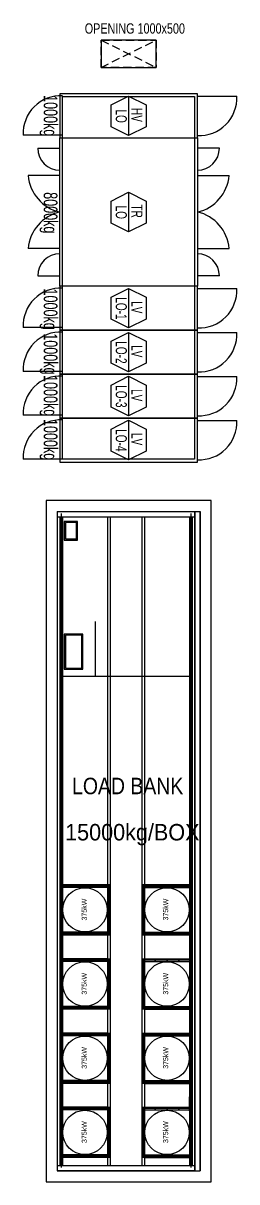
# Model space of a CAD drawing. Header units: millimetres. Extents: x 89978 to 501025, y -351975 to 837171.
# Drawn here: x 94877 to 98760, y -98536 to -77449 of the extents above; entities that cross this region are included whole.
import ezdxf
from ezdxf.enums import TextEntityAlignment as Align

# ---------------------------------------------------------------- set-up
doc = ezdxf.new("R2010")
doc.units = ezdxf.units.MM
doc.header["$LTSCALE"] = 150
doc.linetypes.add('H1', pattern=[1.5, 1, -0.5])
doc.linetypes.add('PHANTOM', pattern=[2.5, 1.25, -0.25, 0.25, -0.25, 0.25, -0.25])
for name, color, linetype in [('------00 Switch Gear', 3, 'Continuous'), ('------00 Switch Gear_Number', 1, 'Continuous'), ('20251030_전기하중검토', 241, 'Continuous'), ('A-ETC-전기', 253, 'H1')]:
    doc.layers.add(name, color=color, linetype=linetype)
doc.styles.add('ELEC', font='')
doc.styles.get('ELEC').set_extended_font_data('Dotum')

# ---------------------------------------------------------------- blocks, each defined once
blk = doc.blocks.new('A$C831ba098')
for points in [[(358, 500), (1358, 0)], [(358, 0), (1358, 500)]]:
    blk.add_lwpolyline(points)
blk.add_lwpolyline([(358, 500), (1358, 500), (1358, 0), (358, 0)], close=True)
at = {"style": 'ELEC', "width": 0.8}
blk.add_text('OPENING 1000x500', height=187.5, dxfattribs=at).set_placement((971, 710, 0), align=Align.MIDDLE_CENTER)

msp = doc.modelspace()

# ---------------------------------------------------------------- linework, layer by layer
at = {"layer": '------00 Switch Gear'}
for p, q in [((95143.7, -79725.3, 0), (95543.7, -79725.3, 0)), ((98443.7, -79725.3, 0), (98043.7, -79725.3, 0)), ((95143.7, -82047.5, 0), (95543.7, -82047.5, 0)), ((98443.7, -82047.5, 0), (98043.7, -82047.5, 0))]:
    msp.add_line(p, q, dxfattribs=at)
at = {"layer": '------00 Switch Gear', "elevation": 0}
for points in [[(95543.7, -78736.4), (95543.7, -79536.4), (98043.7, -79536.4), (98043.7, -78736.4)], [(97993.7, -78786.4), (97993.7, -85386.4), (95593.7, -85386.4), (95593.7, -78786.4)], [(98043.7, -79536.4), (98043.7, -82236.4), (95543.7, -82236.4), (95543.7, -79536.4)], [(95543.7, -82236.4), (95543.7, -83036.4), (98043.7, -83036.4), (98043.7, -82236.4)], [(95543.7, -83036.4), (95543.7, -83836.4), (98043.7, -83836.4), (98043.7, -83036.4)], [(95543.7, -83836.4), (95543.7, -84636.4), (98043.7, -84636.4), (98043.7, -83836.4)], [(95543.7, -84636.4), (95543.7, -85436.4), (98043.7, -85436.4), (98043.7, -84636.4)]]:
    msp.add_lwpolyline(points, close=True, dxfattribs=at)
for points in [[(96793.7, -78776.4), (96793.7, -79496.4), (96473.7, -79336.8), (96473.7, -78936.1), (96793.7, -78776.4), (97113.7, -78936.1), (97113.7, -79336.8), (96793.7, -79496.4)], [(98043.7, -78778.9), (98758.7, -78778.9)], [(95593.7, -79486.4), (94878.7, -79486.4)], [(95543.7, -80221.8), (94967.7, -80221.8)], [(98043.7, -80221.8), (98619.7, -80221.8)], [(96793.7, -80526.4), (96793.7, -81246.4), (96473.7, -81086.8), (96473.7, -80686.1), (96793.7, -80526.4), (97113.7, -80686.1), (97113.7, -81086.8), (96793.7, -81246.4)], [(95543.7, -81551), (94967.7, -81551)], [(98043.7, -81551), (98619.7, -81551)], [(96793.7, -82276.4), (96793.7, -82996.4), (96473.7, -82836.8), (96473.7, -82436.1), (96793.7, -82276.4), (97113.7, -82436.1), (97113.7, -82836.8), (96793.7, -82996.4)], [(98043.7, -82278.9), (98758.7, -82278.9)], [(95593.7, -82986.4), (94878.7, -82986.4)], [(96793.7, -83076.4), (96793.7, -83796.4), (96473.7, -83636.8), (96473.7, -83236.1), (96793.7, -83076.4), (97113.7, -83236.1), (97113.7, -83636.8), (96793.7, -83796.4)], [(98043.7, -83078.9), (98758.7, -83078.9)], [(95593.7, -83786.4), (94878.7, -83786.4)], [(96793.7, -83876.4), (96793.7, -84596.4), (96473.7, -84436.8), (96473.7, -84036.1), (96793.7, -83876.4), (97113.7, -84036.1), (97113.7, -84436.8), (96793.7, -84596.4)], [(98043.7, -83878.9), (98758.7, -83878.9)], [(95593.7, -84586.4), (94878.7, -84586.4)], [(95593.7, -84586.4), (94878.7, -84586.4)], [(96793.7, -84676.4), (96793.7, -85396.4), (96473.7, -85236.8), (96473.7, -84836.1), (96793.7, -84676.4), (97113.7, -84836.1), (97113.7, -85236.8), (96793.7, -85396.4)], [(98043.7, -84678.9), (98758.7, -84678.9)], [(95593.7, -85386.4), (94878.7, -85386.4)]]:
    msp.add_lwpolyline(points, dxfattribs=at)
at = {"layer": '------00 Switch Gear'}
for centre, radius, start, end in [((95556.2, -79449.9, 0), 679.5, 86.91898, 183.08102), ((98080.3, -78815.4, 0), 679.5, 266.91898, 3.08102), ((95543.7, -79725.3, 0), 400, 180, 270), ((98043.7, -79725.3, 0), 400, 270, 0), ((95709.3, -80161, 0), 744.1, 184.68922, 257.14201), ((97878.2, -80161, 0), 744.1, 282.85799, 355.31078), ((95709.3, -81611.8, 0), 744.1, 102.85799, 175.31078), ((97878.2, -81611.8, 0), 744.1, 4.68922, 77.14201), ((95543.7, -82047.5, 0), 400, 90, 180), ((98043.7, -82047.5, 0), 400, 0, 90), ((95556.2, -82949.9, 0), 679.5, 86.91898, 183.08102), ((98080.3, -82315.4, 0), 679.5, 266.91898, 3.08102), ((95556.2, -83749.9, 0), 679.5, 86.91898, 183.08102), ((98080.3, -83115.4, 0), 679.5, 266.91898, 3.08102), ((95556.2, -84549.9, 0), 679.5, 86.91898, 183.08102), ((98080.3, -83915.4, 0), 679.5, 266.91898, 3.08102), ((95556.2, -85349.9, 0), 679.5, 86.91898, 183.08102), ((98080.3, -84715.4, 0), 679.5, 266.91898, 3.08102)]:
    msp.add_arc(centre, radius, start, end, dxfattribs=at)
for p, q in [((95493.7, -86336.4, 0), (95493.7, -98336.4, 0)), ((95493.7, -86336.4, 0), (95493.7, -87336.4, 0)), ((95496.9, -86336.4, 0), (97993.7, -86336.4, 0)), ((95496.9, -86336.4, 0), (95496.9, -98336.4, 0)), ((95496.9, -86336.4, 0), (97993.7, -86336.4, 0)), ((95496.9, -86339.6, 0), (97993.7, -86339.6, 0)), ((95496.9, -86339.6, 0), (97993.7, -86339.6, 0)), ((95496.9, -86433.2, 0), (97993.7, -86433.2, 0)), ((95496.9, -86433.2, 0), (97993.7, -86433.2, 0)), ((95496.9, -86436.4, 0), (97993.7, -86436.4, 0)), ((95496.9, -86436.4, 0), (97993.7, -86436.4, 0)), ((95541.9, -86436.4, 0), (95541.9, -98236.4, 0)), ((95566.9, -86375.3, 0), (95566.9, -98273.5, 0)), ((95586.9, -86436.4, 0), (95586.9, -98236.4, 0)), ((95591.9, -86436.4, 0), (95591.9, -98236.4, 0)), ((96406.9, -86436.4, 0), (96406.9, -98236.4, 0)), ((96456.9, -86436.4, 0), (96456.9, -98236.4, 0)), ((97033.7, -86436.4, 0), (97033.7, -98236.4, 0)), ((97083.7, -86436.4, 0), (97083.7, -98236.4, 0)), ((97898.7, -86436.4, 0), (97898.7, -98236.4, 0)), ((97903.7, -86436.4, 0), (97903.7, -98236.4, 0)), ((97923.7, -86375.3, 0), (97923.7, -98273.5, 0)), ((97948.7, -86436.4, 0), (97948.7, -98236.4, 0)), ((97993.7, -86336.4, 0), (97993.7, -98336.4, 0)), ((97993.7, -86336.4, 0), (98093.7, -86336.4, 0)), ((97993.7, -86336.4, 0), (98093.7, -86336.4, 0)), ((97996.9, -86336.4, 0), (97996.9, -98336.4, 0)), ((98090.5, -86336.4, 0), (98090.5, -98336.4, 0)), ((98093.7, -86336.4, 0), (98093.7, -98336.4, 0)), ((95557.9, -93153.9, 0), (95575.9, -93153.9, 0)), ((95566.9, -93162.9, 0), (95566.9, -93144.9, 0)), ((96406.9, -93128.9, 0), (95591.9, -93128.9, 0)), ((96406.9, -93173.9, 0), (95591.9, -93173.9, 0)), ((96406.9, -93178.9, 0), (95591.9, -93178.9, 0)), ((95772.9, -93153.9, 0), (95790.9, -93153.9, 0)), ((95781.9, -93162.9, 0), (95781.9, -93144.9, 0)), ((95990.4, -93153.9, 0), (96008.4, -93153.9, 0)), ((95999.4, -93162.9, 0), (95999.4, -93144.9, 0)), ((96207.9, -93153.9, 0), (96225.9, -93153.9, 0)), ((96216.9, -93162.9, 0), (96216.9, -93144.9, 0)), ((96422.9, -93153.9, 0), (96440.9, -93153.9, 0)), ((96431.9, -93162.9, 0), (96431.9, -93144.9, 0)), ((97049.7, -93153.9, 0), (97067.7, -93153.9, 0)), ((97058.7, -93162.9, 0), (97058.7, -93144.9, 0)), ((97083.7, -93128.9, 0), (97898.7, -93128.9, 0)), ((97083.7, -93173.9, 0), (97898.7, -93173.9, 0)), ((97083.7, -93178.9, 0), (97898.7, -93178.9, 0)), ((97264.7, -93153.9, 0), (97282.7, -93153.9, 0)), ((97273.7, -93162.9, 0), (97273.7, -93144.9, 0)), ((97482.2, -93153.9, 0), (97500.2, -93153.9, 0)), ((97491.2, -93162.9, 0), (97491.2, -93144.9, 0)), ((97699.7, -93153.9, 0), (97717.7, -93153.9, 0)), ((97708.7, -93162.9, 0), (97708.7, -93144.9, 0)), ((97914.7, -93153.9, 0), (97932.7, -93153.9, 0)), ((97923.7, -93162.9, 0), (97923.7, -93144.9, 0)), ((95557.9, -93368.9, 0), (95575.9, -93368.9, 0)), ((95566.9, -93377.9, 0), (95566.9, -93359.9, 0)), ((96422.9, -93368.9, 0), (96440.9, -93368.9, 0)), ((96431.9, -93377.9, 0), (96431.9, -93359.9, 0)), ((97049.7, -93368.9, 0), (97067.7, -93368.9, 0)), ((97058.7, -93377.9, 0), (97058.7, -93359.9, 0)), ((97914.7, -93368.9, 0), (97932.7, -93368.9, 0)), ((97923.7, -93377.9, 0), (97923.7, -93359.9, 0)), ((95557.9, -93586.4, 0), (95575.9, -93586.4, 0)), ((95566.9, -93595.4, 0), (95566.9, -93577.4, 0)), ((96422.9, -93586.4, 0), (96440.9, -93586.4, 0)), ((96431.9, -93595.4, 0), (96431.9, -93577.4, 0)), ((97049.7, -93586.4, 0), (97067.7, -93586.4, 0)), ((97058.7, -93595.4, 0), (97058.7, -93577.4, 0)), ((97914.7, -93586.4, 0), (97932.7, -93586.4, 0)), ((97923.7, -93595.4, 0), (97923.7, -93577.4, 0)), ((95557.9, -93803.9, 0), (95575.9, -93803.9, 0)), ((95566.9, -93812.9, 0), (95566.9, -93794.9, 0)), ((96422.9, -93803.9, 0), (96440.9, -93803.9, 0)), ((96431.9, -93812.9, 0), (96431.9, -93794.9, 0)), ((97049.7, -93803.9, 0), (97067.7, -93803.9, 0)), ((97058.7, -93812.9, 0), (97058.7, -93794.9, 0)), ((97914.7, -93803.9, 0), (97932.7, -93803.9, 0)), ((97923.7, -93812.9, 0), (97923.7, -93794.9, 0)), ((95557.9, -94018.9, 0), (95575.9, -94018.9, 0)), ((95566.9, -94027.9, 0), (95566.9, -94009.9, 0)), ((96406.9, -93993.9, 0), (95591.9, -93993.9, 0)), ((96406.9, -93998.9, 0), (95591.9, -93998.9, 0)), ((96406.9, -94043.9, 0), (95591.9, -94043.9, 0)), ((95772.9, -94018.9, 0), (95790.9, -94018.9, 0)), ((95781.9, -94027.9, 0), (95781.9, -94009.9, 0)), ((95990.4, -94018.9, 0), (96008.4, -94018.9, 0)), ((95999.4, -94027.9, 0), (95999.4, -94009.9, 0)), ((96207.9, -94018.9, 0), (96225.9, -94018.9, 0)), ((96216.9, -94027.9, 0), (96216.9, -94009.9, 0)), ((96422.9, -94018.9, 0), (96440.9, -94018.9, 0)), ((96431.9, -94027.9, 0), (96431.9, -94009.9, 0)), ((97049.7, -94018.9, 0), (97067.7, -94018.9, 0)), ((97058.7, -94027.9, 0), (97058.7, -94009.9, 0)), ((97083.7, -93993.9, 0), (97898.7, -93993.9, 0)), ((97083.7, -93998.9, 0), (97898.7, -93998.9, 0)), ((97083.7, -94043.9, 0), (97898.7, -94043.9, 0)), ((97264.7, -94018.9, 0), (97282.7, -94018.9, 0)), ((97273.7, -94027.9, 0), (97273.7, -94009.9, 0)), ((97482.2, -94018.9, 0), (97500.2, -94018.9, 0)), ((97491.2, -94027.9, 0), (97491.2, -94009.9, 0)), ((97699.7, -94018.9, 0), (97717.7, -94018.9, 0)), ((97708.7, -94027.9, 0), (97708.7, -94009.9, 0)), ((97914.7, -94018.9, 0), (97932.7, -94018.9, 0)), ((97923.7, -94027.9, 0), (97923.7, -94009.9, 0)), ((95557.9, -94503.9, 0), (95575.9, -94503.9, 0)), ((95566.9, -94512.9, 0), (95566.9, -94494.9, 0)), ((96406.9, -94478.9, 0), (95591.9, -94478.9, 0)), ((96406.9, -94523.9, 0), (95591.9, -94523.9, 0)), ((96406.9, -94528.9, 0), (95591.9, -94528.9, 0)), ((95772.9, -94503.9, 0), (95790.9, -94503.9, 0)), ((95781.9, -94512.9, 0), (95781.9, -94494.9, 0)), ((95990.4, -94503.9, 0), (96008.4, -94503.9, 0)), ((95999.4, -94512.9, 0), (95999.4, -94494.9, 0)), ((96207.9, -94503.9, 0), (96225.9, -94503.9, 0)), ((96216.9, -94512.9, 0), (96216.9, -94494.9, 0)), ((96422.9, -94503.9, 0), (96440.9, -94503.9, 0)), ((96431.9, -94512.9, 0), (96431.9, -94494.9, 0)), ((97049.7, -94503.9, 0), (97067.7, -94503.9, 0)), ((97058.7, -94512.9, 0), (97058.7, -94494.9, 0)), ((97083.7, -94478.9, 0), (97898.7, -94478.9, 0)), ((97083.7, -94523.9, 0), (97898.7, -94523.9, 0)), ((97083.7, -94528.9, 0), (97898.7, -94528.9, 0)), ((97264.7, -94503.9, 0), (97282.7, -94503.9, 0)), ((97273.7, -94512.9, 0), (97273.7, -94494.9, 0)), ((97482.2, -94503.9, 0), (97500.2, -94503.9, 0)), ((97491.2, -94512.9, 0), (97491.2, -94494.9, 0)), ((97699.7, -94503.9, 0), (97717.7, -94503.9, 0)), ((97708.7, -94512.9, 0), (97708.7, -94494.9, 0)), ((97914.7, -94503.9, 0), (97932.7, -94503.9, 0)), ((97923.7, -94512.9, 0), (97923.7, -94494.9, 0)), ((95557.9, -94718.9, 0), (95575.9, -94718.9, 0)), ((95566.9, -94727.9, 0), (95566.9, -94709.9, 0)), ((96422.9, -94718.9, 0), (96440.9, -94718.9, 0)), ((96431.9, -94727.9, 0), (96431.9, -94709.9, 0)), ((97049.7, -94718.9, 0), (97067.7, -94718.9, 0)), ((97058.7, -94727.9, 0), (97058.7, -94709.9, 0)), ((97914.7, -94718.9, 0), (97932.7, -94718.9, 0)), ((97923.7, -94727.9, 0), (97923.7, -94709.9, 0)), ((95557.9, -94936.4, 0), (95575.9, -94936.4, 0)), ((95566.9, -94945.4, 0), (95566.9, -94927.4, 0)), ((96422.9, -94936.4, 0), (96440.9, -94936.4, 0)), ((96431.9, -94945.4, 0), (96431.9, -94927.4, 0)), ((97049.7, -94936.4, 0), (97067.7, -94936.4, 0)), ((97058.7, -94945.4, 0), (97058.7, -94927.4, 0)), ((97914.7, -94936.4, 0), (97932.7, -94936.4, 0)), ((97923.7, -94945.4, 0), (97923.7, -94927.4, 0)), ((95557.9, -95153.9, 0), (95575.9, -95153.9, 0)), ((95566.9, -95162.9, 0), (95566.9, -95144.9, 0)), ((96422.9, -95153.9, 0), (96440.9, -95153.9, 0)), ((96431.9, -95162.9, 0), (96431.9, -95144.9, 0)), ((97049.7, -95153.9, 0), (97067.7, -95153.9, 0)), ((97058.7, -95162.9, 0), (97058.7, -95144.9, 0)), ((97914.7, -95153.9, 0), (97932.7, -95153.9, 0)), ((97923.7, -95162.9, 0), (97923.7, -95144.9, 0)), ((95557.9, -95368.9, 0), (95575.9, -95368.9, 0)), ((95566.9, -95377.9, 0), (95566.9, -95359.9, 0)), ((96406.9, -95343.9, 0), (95591.9, -95343.9, 0)), ((96406.9, -95348.9, 0), (95591.9, -95348.9, 0)), ((96406.9, -95393.9, 0), (95591.9, -95393.9, 0)), ((95772.9, -95368.9, 0), (95790.9, -95368.9, 0)), ((95781.9, -95377.9, 0), (95781.9, -95359.9, 0)), ((95990.4, -95368.9, 0), (96008.4, -95368.9, 0)), ((95999.4, -95377.9, 0), (95999.4, -95359.9, 0)), ((96207.9, -95368.9, 0), (96225.9, -95368.9, 0)), ((96216.9, -95377.9, 0), (96216.9, -95359.9, 0)), ((96422.9, -95368.9, 0), (96440.9, -95368.9, 0)), ((96431.9, -95377.9, 0), (96431.9, -95359.9, 0)), ((97049.7, -95368.9, 0), (97067.7, -95368.9, 0)), ((97058.7, -95377.9, 0), (97058.7, -95359.9, 0)), ((97083.7, -95343.9, 0), (97898.7, -95343.9, 0)), ((97083.7, -95348.9, 0), (97898.7, -95348.9, 0)), ((97083.7, -95393.9, 0), (97898.7, -95393.9, 0)), ((97264.7, -95368.9, 0), (97282.7, -95368.9, 0)), ((97273.7, -95377.9, 0), (97273.7, -95359.9, 0)), ((97482.2, -95368.9, 0), (97500.2, -95368.9, 0)), ((97491.2, -95377.9, 0), (97491.2, -95359.9, 0)), ((97699.7, -95368.9, 0), (97717.7, -95368.9, 0)), ((97708.7, -95377.9, 0), (97708.7, -95359.9, 0)), ((97914.7, -95368.9, 0), (97932.7, -95368.9, 0)), ((97923.7, -95377.9, 0), (97923.7, -95359.9, 0)), ((95557.9, -95853.9, 0), (95575.9, -95853.9, 0)), ((95566.9, -95862.9, 0), (95566.9, -95844.9, 0)), ((96406.9, -95828.9, 0), (95591.9, -95828.9, 0)), ((96406.9, -95873.9, 0), (95591.9, -95873.9, 0)), ((96406.9, -95878.9, 0), (95591.9, -95878.9, 0)), ((95772.9, -95853.9, 0), (95790.9, -95853.9, 0)), ((95781.9, -95862.9, 0), (95781.9, -95844.9, 0)), ((95990.4, -95853.9, 0), (96008.4, -95853.9, 0)), ((95999.4, -95862.9, 0), (95999.4, -95844.9, 0)), ((96207.9, -95853.9, 0), (96225.9, -95853.9, 0)), ((96216.9, -95862.9, 0), (96216.9, -95844.9, 0)), ((96422.9, -95853.9, 0), (96440.9, -95853.9, 0)), ((96431.9, -95862.9, 0), (96431.9, -95844.9, 0)), ((97049.7, -95853.9, 0), (97067.7, -95853.9, 0)), ((97058.7, -95862.9, 0), (97058.7, -95844.9, 0)), ((97083.7, -95828.9, 0), (97898.7, -95828.9, 0)), ((97083.7, -95873.9, 0), (97898.7, -95873.9, 0)), ((97083.7, -95878.9, 0), (97898.7, -95878.9, 0)), ((97264.7, -95853.9, 0), (97282.7, -95853.9, 0)), ((97273.7, -95862.9, 0), (97273.7, -95844.9, 0)), ((97482.2, -95853.9, 0), (97500.2, -95853.9, 0)), ((97491.2, -95862.9, 0), (97491.2, -95844.9, 0)), ((97699.7, -95853.9, 0), (97717.7, -95853.9, 0)), ((97708.7, -95862.9, 0), (97708.7, -95844.9, 0)), ((97914.7, -95853.9, 0), (97932.7, -95853.9, 0)), ((97923.7, -95862.9, 0), (97923.7, -95844.9, 0)), ((95557.9, -96068.9, 0), (95575.9, -96068.9, 0)), ((95566.9, -96077.9, 0), (95566.9, -96059.9, 0)), ((96422.9, -96068.9, 0), (96440.9, -96068.9, 0)), ((96431.9, -96077.9, 0), (96431.9, -96059.9, 0)), ((97049.7, -96068.9, 0), (97067.7, -96068.9, 0)), ((97058.7, -96077.9, 0), (97058.7, -96059.9, 0)), ((97914.7, -96068.9, 0), (97932.7, -96068.9, 0)), ((97923.7, -96077.9, 0), (97923.7, -96059.9, 0)), ((95557.9, -96286.4, 0), (95575.9, -96286.4, 0)), ((95566.9, -96295.4, 0), (95566.9, -96277.4, 0)), ((96422.9, -96286.4, 0), (96440.9, -96286.4, 0)), ((96431.9, -96295.4, 0), (96431.9, -96277.4, 0)), ((97049.7, -96286.4, 0), (97067.7, -96286.4, 0)), ((97058.7, -96295.4, 0), (97058.7, -96277.4, 0)), ((97914.7, -96286.4, 0), (97932.7, -96286.4, 0)), ((97923.7, -96295.4, 0), (97923.7, -96277.4, 0)), ((95557.9, -96503.9, 0), (95575.9, -96503.9, 0)), ((95566.9, -96512.9, 0), (95566.9, -96494.9, 0)), ((96422.9, -96503.9, 0), (96440.9, -96503.9, 0)), ((96431.9, -96512.9, 0), (96431.9, -96494.9, 0)), ((97049.7, -96503.9, 0), (97067.7, -96503.9, 0)), ((97058.7, -96512.9, 0), (97058.7, -96494.9, 0)), ((97914.7, -96503.9, 0), (97932.7, -96503.9, 0)), ((97923.7, -96512.9, 0), (97923.7, -96494.9, 0)), ((95557.9, -96718.9, 0), (95575.9, -96718.9, 0)), ((95566.9, -96727.9, 0), (95566.9, -96709.9, 0)), ((96406.9, -96693.9, 0), (95591.9, -96693.9, 0)), ((96406.9, -96698.9, 0), (95591.9, -96698.9, 0)), ((96406.9, -96743.9, 0), (95591.9, -96743.9, 0)), ((95772.9, -96718.9, 0), (95790.9, -96718.9, 0)), ((95781.9, -96727.9, 0), (95781.9, -96709.9, 0)), ((95990.4, -96718.9, 0), (96008.4, -96718.9, 0)), ((95999.4, -96727.9, 0), (95999.4, -96709.9, 0)), ((96207.9, -96718.9, 0), (96225.9, -96718.9, 0)), ((96216.9, -96727.9, 0), (96216.9, -96709.9, 0)), ((96422.9, -96718.9, 0), (96440.9, -96718.9, 0)), ((96431.9, -96727.9, 0), (96431.9, -96709.9, 0)), ((97049.7, -96718.9, 0), (97067.7, -96718.9, 0)), ((97058.7, -96727.9, 0), (97058.7, -96709.9, 0)), ((97083.7, -96693.9, 0), (97898.7, -96693.9, 0)), ((97083.7, -96698.9, 0), (97898.7, -96698.9, 0)), ((97083.7, -96743.9, 0), (97898.7, -96743.9, 0)), ((97264.7, -96718.9, 0), (97282.7, -96718.9, 0)), ((97273.7, -96727.9, 0), (97273.7, -96709.9, 0)), ((97482.2, -96718.9, 0), (97500.2, -96718.9, 0)), ((97491.2, -96727.9, 0), (97491.2, -96709.9, 0)), ((97699.7, -96718.9, 0), (97717.7, -96718.9, 0)), ((97708.7, -96727.9, 0), (97708.7, -96709.9, 0)), ((97914.7, -96718.9, 0), (97932.7, -96718.9, 0)), ((97923.7, -96727.9, 0), (97923.7, -96709.9, 0)), ((97898.7, -97241.1, 0), (97898.7, -96991.1, 0)), ((97898.7, -96991.1, 0), (97948.7, -96991.1, 0)), ((97902.7, -97245.1, 0), (97902.7, -96987.1, 0)), ((97902.7, -96987.1, 0), (97944.7, -96987.1, 0)), ((97944.7, -96987.1, 0), (97944.7, -97245.1, 0)), ((97948.7, -96991.1, 0), (97948.7, -97241.1, 0)), ((95557.9, -97203.9, 0), (95575.9, -97203.9, 0)), ((95566.9, -97212.9, 0), (95566.9, -97194.9, 0)), ((96406.9, -97178.9, 0), (95591.9, -97178.9, 0)), ((95772.9, -97203.9, 0), (95790.9, -97203.9, 0)), ((95781.9, -97212.9, 0), (95781.9, -97194.9, 0)), ((95990.4, -97203.9, 0), (96008.4, -97203.9, 0)), ((95999.4, -97212.9, 0), (95999.4, -97194.9, 0)), ((96207.9, -97203.9, 0), (96225.9, -97203.9, 0)), ((96216.9, -97212.9, 0), (96216.9, -97194.9, 0)), ((96422.9, -97203.9, 0), (96440.9, -97203.9, 0)), ((96431.9, -97212.9, 0), (96431.9, -97194.9, 0)), ((97049.7, -97203.9, 0), (97067.7, -97203.9, 0)), ((97058.7, -97212.9, 0), (97058.7, -97194.9, 0)), ((97083.7, -97178.9, 0), (97898.7, -97178.9, 0)), ((97264.7, -97203.9, 0), (97282.7, -97203.9, 0)), ((97273.7, -97212.9, 0), (97273.7, -97194.9, 0)), ((97482.2, -97203.9, 0), (97500.2, -97203.9, 0)), ((97491.2, -97212.9, 0), (97491.2, -97194.9, 0)), ((97699.7, -97203.9, 0), (97717.7, -97203.9, 0)), ((97708.7, -97212.9, 0), (97708.7, -97194.9, 0)), ((97914.7, -97203.9, 0), (97932.7, -97203.9, 0)), ((97923.7, -97212.9, 0), (97923.7, -97194.9, 0)), ((95557.9, -97418.9, 0), (95575.9, -97418.9, 0)), ((95566.9, -97427.9, 0), (95566.9, -97409.9, 0)), ((96406.9, -97223.9, 0), (95591.9, -97223.9, 0)), ((96406.9, -97228.9, 0), (95591.9, -97228.9, 0)), ((96422.9, -97418.9, 0), (96440.9, -97418.9, 0)), ((96431.9, -97427.9, 0), (96431.9, -97409.9, 0)), ((97049.7, -97418.9, 0), (97067.7, -97418.9, 0)), ((97058.7, -97427.9, 0), (97058.7, -97409.9, 0)), ((97083.7, -97223.9, 0), (97898.7, -97223.9, 0)), ((97083.7, -97228.9, 0), (97898.7, -97228.9, 0)), ((97948.7, -97241.1, 0), (97898.7, -97241.1, 0)), ((97944.7, -97245.1, 0), (97902.7, -97245.1, 0)), ((97914.7, -97418.9, 0), (97932.7, -97418.9, 0)), ((97923.7, -97427.9, 0), (97923.7, -97409.9, 0)), ((95566.9, -97645.4, 0), (95566.9, -97627.4, 0)), ((96431.9, -97645.4, 0), (96431.9, -97627.4, 0)), ((97058.7, -97645.4, 0), (97058.7, -97627.4, 0)), ((97923.7, -97645.4, 0), (97923.7, -97627.4, 0)), ((95557.9, -97636.4, 0), (95575.9, -97636.4, 0)), ((96422.9, -97636.4, 0), (96440.9, -97636.4, 0)), ((97049.7, -97636.4, 0), (97067.7, -97636.4, 0)), ((97914.7, -97636.4, 0), (97932.7, -97636.4, 0)), ((95557.9, -97853.9, 0), (95575.9, -97853.9, 0)), ((95566.9, -97862.9, 0), (95566.9, -97844.9, 0)), ((96406.9, -98043.9, 0), (95591.9, -98043.9, 0)), ((96406.9, -98048.9, 0), (95591.9, -98048.9, 0)), ((96422.9, -97853.9, 0), (96440.9, -97853.9, 0)), ((96431.9, -97862.9, 0), (96431.9, -97844.9, 0)), ((97049.7, -97853.9, 0), (97067.7, -97853.9, 0)), ((97058.7, -97862.9, 0), (97058.7, -97844.9, 0)), ((97083.7, -98043.9, 0), (97898.7, -98043.9, 0)), ((97083.7, -98048.9, 0), (97898.7, -98048.9, 0)), ((97914.7, -97853.9, 0), (97932.7, -97853.9, 0)), ((97923.7, -97862.9, 0), (97923.7, -97844.9, 0)), ((95496.9, -98236.4, 0), (97993.7, -98236.4, 0)), ((95496.9, -98239.6, 0), (97993.7, -98239.6, 0)), ((95557.9, -98068.9, 0), (95575.9, -98068.9, 0)), ((95566.9, -98077.9, 0), (95566.9, -98059.9, 0)), ((96406.9, -98093.9, 0), (95591.9, -98093.9, 0)), ((95772.9, -98068.9, 0), (95790.9, -98068.9, 0)), ((95781.9, -98077.9, 0), (95781.9, -98059.9, 0)), ((95990.4, -98068.9, 0), (96008.4, -98068.9, 0)), ((95999.4, -98077.9, 0), (95999.4, -98059.9, 0)), ((96207.9, -98068.9, 0), (96225.9, -98068.9, 0)), ((96216.9, -98077.9, 0), (96216.9, -98059.9, 0)), ((96422.9, -98068.9, 0), (96440.9, -98068.9, 0)), ((96431.9, -98077.9, 0), (96431.9, -98059.9, 0)), ((97049.7, -98068.9, 0), (97067.7, -98068.9, 0)), ((97058.7, -98077.9, 0), (97058.7, -98059.9, 0)), ((97083.7, -98093.9, 0), (97898.7, -98093.9, 0)), ((97264.7, -98068.9, 0), (97282.7, -98068.9, 0)), ((97273.7, -98077.9, 0), (97273.7, -98059.9, 0)), ((97482.2, -98068.9, 0), (97500.2, -98068.9, 0)), ((97491.2, -98077.9, 0), (97491.2, -98059.9, 0)), ((97699.7, -98068.9, 0), (97717.7, -98068.9, 0)), ((97708.7, -98077.9, 0), (97708.7, -98059.9, 0)), ((97914.7, -98068.9, 0), (97932.7, -98068.9, 0)), ((97923.7, -98077.9, 0), (97923.7, -98059.9, 0)), ((95496.9, -98333.2, 0), (97993.7, -98333.2, 0)), ((95496.9, -98336.4, 0), (97993.7, -98336.4, 0)), ((97993.7, -98336.4, 0), (98093.7, -98336.4, 0))]:
    msp.add_line(p, q)
at = {"ltscale": 10}
for p, q in [((96191.9, -89336.4, 0), (96191.9, -88336.4, 0)), ((95591.9, -89336.4, 0), (96191.9, -89336.4, 0)), ((96191.9, -89336.4, 0), (97898.7, -89336.4, 0))]:
    msp.add_line(p, q, dxfattribs=at)
at = {"elevation": 0}
for points in [[(96293.7, -78256.1), (97293.7, -78256.1), (97293.7, -77756.1), (96293.7, -77756.1)], [(95293.7, -86136.4), (95293.7, -98536.4), (98293.7, -98536.4), (98293.7, -86136.4)], [(95623.7, -86516.4), (95623.7, -86856.4), (95863.7, -86856.4), (95863.7, -86516.4)], [(95643.7, -86536.4), (95643.7, -86836.4), (95843.7, -86836.4), (95843.7, -86536.4)], [(95623.7, -88566.4), (95623.7, -89206.4), (95963.7, -89206.4), (95963.7, -88566.4)], [(95643.7, -88586.4), (95643.7, -89186.4), (95943.7, -89186.4), (95943.7, -88586.4)]]:
    msp.add_lwpolyline(points, close=True, dxfattribs=at)
at = {"linetype": 'PHANTOM', "ltscale": 5, "elevation": 0}
for points in [[(95546.9, -94038.9), (96451.9, -94038.9), (96451.9, -93133.9), (95546.9, -93133.9), (95546.9, -94038.9)], [(97038.7, -94038.9), (97943.7, -94038.9), (97943.7, -93133.9), (97038.7, -93133.9), (97038.7, -94038.9)], [(95546.9, -95388.9), (96451.9, -95388.9), (96451.9, -94483.9), (95546.9, -94483.9), (95546.9, -95388.9)], [(97038.7, -95388.9), (97943.7, -95388.9), (97943.7, -94483.9), (97038.7, -94483.9), (97038.7, -95388.9)], [(95546.9, -96738.9), (96451.9, -96738.9), (96451.9, -95833.9), (95546.9, -95833.9), (95546.9, -96738.9)], [(97038.7, -96738.9), (97943.7, -96738.9), (97943.7, -95833.9), (97038.7, -95833.9), (97038.7, -96738.9)], [(95546.9, -98088.9), (96451.9, -98088.9), (96451.9, -97183.9), (95546.9, -97183.9), (95546.9, -98088.9)], [(97038.7, -98088.9), (97943.7, -98088.9), (97943.7, -97183.9), (97038.7, -97183.9), (97038.7, -98088.9)]]:
    msp.add_lwpolyline(points, dxfattribs=at)
for points in [[(95566.9, -94018.9), (96431.9, -94018.9), (96431.9, -93153.9), (95566.9, -93153.9)], [(97058.7, -94018.9), (97923.7, -94018.9), (97923.7, -93153.9), (97058.7, -93153.9)], [(95566.9, -95368.9), (96431.9, -95368.9), (96431.9, -94503.9), (95566.9, -94503.9)], [(97058.7, -95368.9), (97923.7, -95368.9), (97923.7, -94503.9), (97058.7, -94503.9)], [(95566.9, -96718.9), (96431.9, -96718.9), (96431.9, -95853.9), (95566.9, -95853.9)], [(97058.7, -96718.9), (97923.7, -96718.9), (97923.7, -95853.9), (97058.7, -95853.9)], [(95566.9, -98068.9), (96431.9, -98068.9), (96431.9, -97203.9), (95566.9, -97203.9)], [(97058.7, -98068.9), (97923.7, -98068.9), (97923.7, -97203.9), (97058.7, -97203.9)]]:
    msp.add_lwpolyline(points, close=True, dxfattribs=at)
for centre, radius in [((95566.9, -93153.9, 0), 7.5), ((95999.4, -93586.4, 0), 403), ((95781.9, -93153.9, 0), 7.5), ((95999.4, -93153.9, 0), 7.5), ((96216.9, -93153.9, 0), 7.5), ((96431.9, -93153.9, 0), 7.5), ((97058.7, -93153.9, 0), 7.5), ((97491.2, -93586.4, 0), 403), ((97491.2, -93586.4, 0), 403), ((97273.7, -93153.9, 0), 7.5), ((97491.2, -93153.9, 0), 7.5), ((97708.7, -93153.9, 0), 7.5), ((97923.7, -93153.9, 0), 7.5), ((95566.9, -93368.9, 0), 7.5), ((96431.9, -93368.9, 0), 7.5), ((97058.7, -93368.9, 0), 7.5), ((97923.7, -93368.9, 0), 7.5), ((95566.9, -93586.4, 0), 7.5), ((96431.9, -93586.4, 0), 7.5), ((97058.7, -93586.4, 0), 7.5), ((97923.7, -93586.4, 0), 7.5), ((95566.9, -93803.9, 0), 7.5), ((96431.9, -93803.9, 0), 7.5), ((97058.7, -93803.9, 0), 7.5), ((97923.7, -93803.9, 0), 7.5), ((95566.9, -94018.9, 0), 7.5), ((95781.9, -94018.9, 0), 7.5), ((95999.4, -94018.9, 0), 7.5), ((96216.9, -94018.9, 0), 7.5), ((96431.9, -94018.9, 0), 7.5), ((97058.7, -94018.9, 0), 7.5), ((97273.7, -94018.9, 0), 7.5), ((97491.2, -94018.9, 0), 7.5), ((97708.7, -94018.9, 0), 7.5), ((97923.7, -94018.9, 0), 7.5), ((95566.9, -94503.9, 0), 7.5), ((95999.4, -94936.4, 0), 403), ((95781.9, -94503.9, 0), 7.5), ((95999.4, -94503.9, 0), 7.5), ((96216.9, -94503.9, 0), 7.5), ((96431.9, -94503.9, 0), 7.5), ((97058.7, -94503.9, 0), 7.5), ((97491.2, -94936.4, 0), 403), ((97491.2, -94936.4, 0), 403), ((97273.7, -94503.9, 0), 7.5), ((97491.2, -94503.9, 0), 7.5), ((97708.7, -94503.9, 0), 7.5), ((97923.7, -94503.9, 0), 7.5), ((95566.9, -94718.9, 0), 7.5), ((96431.9, -94718.9, 0), 7.5), ((97058.7, -94718.9, 0), 7.5), ((97923.7, -94718.9, 0), 7.5), ((95566.9, -94936.4, 0), 7.5), ((96431.9, -94936.4, 0), 7.5), ((97058.7, -94936.4, 0), 7.5), ((97923.7, -94936.4, 0), 7.5), ((95566.9, -95153.9, 0), 7.5), ((96431.9, -95153.9, 0), 7.5), ((97058.7, -95153.9, 0), 7.5), ((97923.7, -95153.9, 0), 7.5), ((95566.9, -95368.9, 0), 7.5), ((95781.9, -95368.9, 0), 7.5), ((95999.4, -95368.9, 0), 7.5), ((96216.9, -95368.9, 0), 7.5), ((96431.9, -95368.9, 0), 7.5), ((97058.7, -95368.9, 0), 7.5), ((97273.7, -95368.9, 0), 7.5), ((97491.2, -95368.9, 0), 7.5), ((97708.7, -95368.9, 0), 7.5), ((97923.7, -95368.9, 0), 7.5), ((95566.9, -95853.9, 0), 7.5), ((95999.4, -96286.4, 0), 403), ((95781.9, -95853.9, 0), 7.5), ((95999.4, -95853.9, 0), 7.5), ((96216.9, -95853.9, 0), 7.5), ((96431.9, -95853.9, 0), 7.5), ((97058.7, -95853.9, 0), 7.5), ((97491.2, -96286.4, 0), 403), ((97491.2, -96286.4, 0), 403), ((97273.7, -95853.9, 0), 7.5), ((97491.2, -95853.9, 0), 7.5), ((97708.7, -95853.9, 0), 7.5), ((97923.7, -95853.9, 0), 7.5), ((95566.9, -96068.9, 0), 7.5), ((96431.9, -96068.9, 0), 7.5), ((97058.7, -96068.9, 0), 7.5), ((97923.7, -96068.9, 0), 7.5), ((95566.9, -96286.4, 0), 7.5), ((96431.9, -96286.4, 0), 7.5), ((97058.7, -96286.4, 0), 7.5), ((97923.7, -96286.4, 0), 7.5), ((95566.9, -96503.9, 0), 7.5), ((96431.9, -96503.9, 0), 7.5), ((97058.7, -96503.9, 0), 7.5), ((97923.7, -96503.9, 0), 7.5), ((95566.9, -96718.9, 0), 7.5), ((95781.9, -96718.9, 0), 7.5), ((95999.4, -96718.9, 0), 7.5), ((96216.9, -96718.9, 0), 7.5), ((96431.9, -96718.9, 0), 7.5), ((97058.7, -96718.9, 0), 7.5), ((97273.7, -96718.9, 0), 7.5), ((97491.2, -96718.9, 0), 7.5), ((97708.7, -96718.9, 0), 7.5), ((97923.7, -96718.9, 0), 7.5), ((95566.9, -97203.9, 0), 7.5), ((95781.9, -97203.9, 0), 7.5), ((95999.4, -97203.9, 0), 7.5), ((96216.9, -97203.9, 0), 7.5), ((96431.9, -97203.9, 0), 7.5), ((97058.7, -97203.9, 0), 7.5), ((97273.7, -97203.9, 0), 7.5), ((97491.2, -97203.9, 0), 7.5), ((97708.7, -97203.9, 0), 7.5), ((97923.7, -97203.9, 0), 7.5), ((95566.9, -97418.9, 0), 7.5), ((95999.4, -97636.4, 0), 403), ((96431.9, -97418.9, 0), 7.5), ((97058.7, -97418.9, 0), 7.5), ((97491.2, -97636.4, 0), 403), ((97491.2, -97636.4, 0), 403), ((97923.7, -97418.9, 0), 7.5), ((95566.9, -97636.4, 0), 7.5), ((96431.9, -97636.4, 0), 7.5), ((97058.7, -97636.4, 0), 7.5), ((97923.7, -97636.4, 0), 7.5), ((95566.9, -97853.9, 0), 7.5), ((96431.9, -97853.9, 0), 7.5), ((97058.7, -97853.9, 0), 7.5), ((97923.7, -97853.9, 0), 7.5), ((95566.9, -98068.9, 0), 7.5), ((95781.9, -98068.9, 0), 7.5), ((95999.4, -98068.9, 0), 7.5), ((96216.9, -98068.9, 0), 7.5), ((96431.9, -98068.9, 0), 7.5), ((97058.7, -98068.9, 0), 7.5), ((97273.7, -98068.9, 0), 7.5), ((97491.2, -98068.9, 0), 7.5), ((97708.7, -98068.9, 0), 7.5), ((97923.7, -98068.9, 0), 7.5)]:
    msp.add_circle(centre, radius)

# ---------------------------------------------------------------- block references
at = {"layer": 'A-ETC-전기'}
msp.add_blockref('A$C831ba098', (95935.4, -78256.1, 0), dxfattribs=at)

# ---------------------------------------------------------------- texts
at = {"layer": '------00 Switch Gear_Number', "color": 0, "style": 'ELEC', "width": 0.7}
for s, p in [('LO', (96660.3, -79141.4, 0)), ('HV', (96945, -79120, 0)), ('TR', (96945, -80870, 0)), ('LO', (96660.3, -80891.4, 0)), ('LO-1', (96660.3, -82641.4, 0)), ('LV', (96945, -82620, 0)), ('LO-2', (96660.3, -83441.4, 0)), ('LV', (96945, -83420, 0)), ('LO-3', (96660.3, -84241.4, 0)), ('LV', (96945, -84220, 0)), ('LO-4', (96660.3, -85041.4, 0)), ('LV', (96945, -85020, 0))]:
    msp.add_text(s, height=200, rotation=270, dxfattribs=at).set_placement(p, align=Align.MIDDLE_CENTER)
at = {"style": 'ELEC', "width": 0.9}
msp.add_text('LOAD BANK', height=300, dxfattribs=at).set_placement((96776.3, -91331.9, 0), align=Align.MIDDLE)
at = {"style": 'ELEC'}
msp.add_text('15000kg/BOX', height=300, dxfattribs=at).set_placement((96860.2, -92210.9, 0), align=Align.MIDDLE)
for p in [(95986.7, -93581.3, 0), (97465.9, -93581.3, 0), (95986.7, -94931.3, 0), (97465.9, -94931.3, 0), (95986.7, -96281.3, 0), (97465.9, -96281.3, 0), (95986.7, -97631.3, 0), (97465.9, -97631.3, 0)]:
    msp.add_text('375kW', height=92.38, rotation=90, dxfattribs=at).set_placement(p, align=Align.MIDDLE_CENTER)
at = {"layer": '20251030_전기하중검토', "style": 'ELEC', "width": 0.7}
for s, p in [('1000kg', (95343.6, -79134.2)), ('8000kg', (95343.6, -80900.6)), ('1000kg', (95343.6, -82653.9)), ('1000kg', (95343.6, -83469.2)), ('1000kg', (95343.6, -84228.6)), ('1000kg', (95343.6, -85028.6))]:
    msp.add_text(s, height=250, rotation=270, dxfattribs=at).set_placement(p, align=Align.MIDDLE)

doc.saveas('drawing.dxf')
